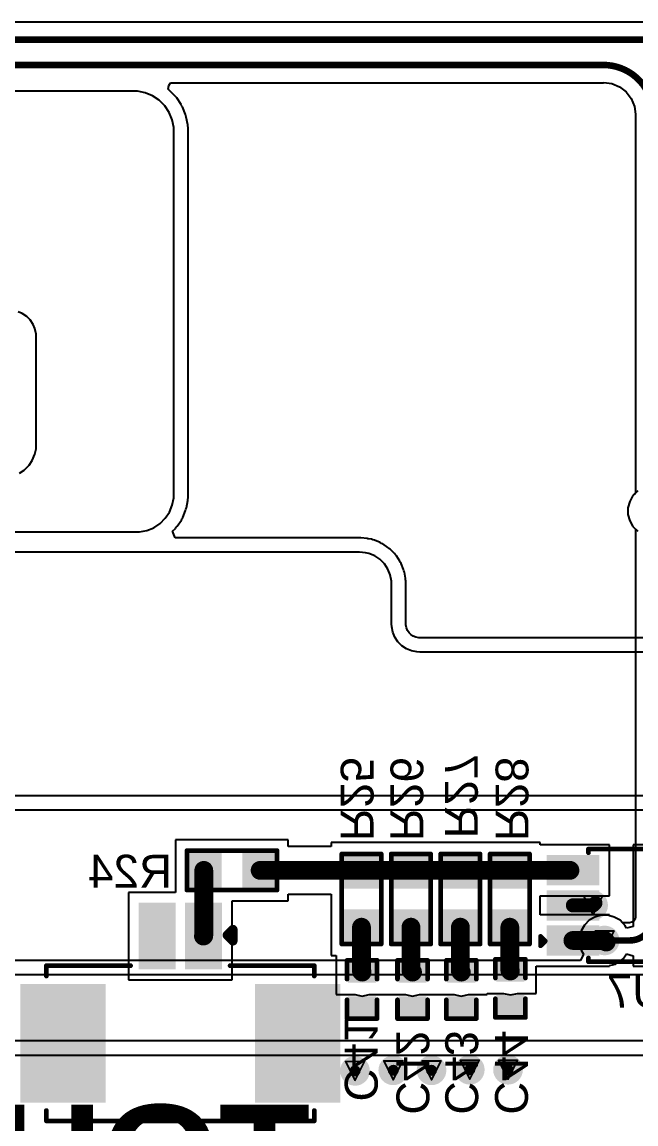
# Model space of a CAD drawing. Header units: inches. Extents: x -7 to 348, y -14 to 159.
# Drawn here: x 40.35 to 56.96, y 45.09 to 74.9 of the extents above; entities that cross this region are included whole.
import ezdxf

# ---------------------------------------------------------------- set-up
doc = ezdxf.new("R2010")
doc.units = ezdxf.units.IN
for name, color, linetype in [('Bottom Layer', 5, 'Continuous'), ('Bottom Overlay', 54, 'Continuous'), ('Bottom Paste', 16, 'Continuous'), ('Bottom Solder', 6, 'Continuous'), ('Drill Drawing', 1, 'Continuous'), ('Top Layer', 1, 'Continuous'), ('Via Holes', 16, 'Continuous')]:
    doc.layers.add(name, color=color, linetype=linetype)
doc.styles.add('Arial', font='', dxfattribs={"height": 0.2})
doc.styles.add('Arial Black_Bold', font='', dxfattribs={"height": 0.2})
doc.styles.get('Arial').set_extended_font_data('Arial')
doc.styles.get('Arial Black_Bold').set_extended_font_data('Arial Black', bold=True)

msp = doc.modelspace()

# ---------------------------------------------------------------- hatches: boundary and pattern name
at = {"layer": 'Bottom Layer'}
for points in [[(44.89, 51.509), (44.89, 52.398), (45.652, 52.398), (45.652, 51.509)], [(46.414, 51.509), (46.414, 52.398), (47.176, 52.398), (47.176, 51.509)], [(49.983, 51.559), (49.094, 51.559), (49.094, 52.321), (49.983, 52.321)], [(51.321, 51.559), (50.432, 51.559), (50.432, 52.321), (51.321, 52.321)], [(52.658, 51.559), (51.769, 51.559), (51.769, 52.321), (52.658, 52.321)], [(53.996, 51.559), (53.107, 51.559), (53.107, 52.321), (53.996, 52.321)], [(54.648, 52.266), (55.868, 52.266), (55.868, 51.646), (54.648, 51.646)], [(54.648, 51.316), (55.868, 51.316), (55.868, 50.696), (54.648, 50.696)], [(44.411, 49.375), (43.611, 49.375), (43.611, 50.975), (44.411, 50.975)], [(45.661, 49.375), (44.861, 49.375), (44.861, 50.975), (45.661, 50.975)], [(49.983, 50.035), (49.094, 50.035), (49.094, 50.797), (49.983, 50.797)], [(51.321, 50.035), (50.432, 50.035), (50.432, 50.797), (51.321, 50.797)], [(52.658, 50.035), (51.769, 50.035), (51.769, 50.797), (52.658, 50.797)], [(53.996, 50.035), (53.107, 50.035), (53.107, 50.797), (53.996, 50.797)], [(54.648, 50.366), (55.868, 50.366), (55.868, 49.746), (54.648, 49.746)], [(49.236, 49.429), (49.871, 49.429), (49.871, 48.972), (49.236, 48.972)], [(50.601, 49.429), (51.236, 49.429), (51.236, 48.972), (50.601, 48.972)], [(51.922, 49.429), (52.557, 49.429), (52.557, 48.972), (51.922, 48.972)], [(53.249, 49.459), (53.884, 49.459), (53.884, 49.002), (53.249, 49.002)], [(42.511, 45.775), (40.411, 45.775), (40.411, 48.775), (42.511, 48.775)], [(48.861, 45.775), (46.761, 45.775), (46.761, 48.775), (48.861, 48.775)], [(49.236, 48.489), (49.871, 48.489), (49.871, 48.032), (49.236, 48.032)], [(50.601, 48.489), (51.236, 48.489), (51.236, 48.032), (50.601, 48.032)], [(51.922, 48.489), (52.557, 48.489), (52.557, 48.032), (51.922, 48.032)], [(53.249, 48.519), (53.884, 48.519), (53.884, 48.062), (53.249, 48.062)]]:
    msp.add_hatch(color=5, dxfattribs=at).paths.add_polyline_path(points)
h = msp.add_hatch(color=5, dxfattribs=at)
edge = h.paths.add_edge_path()
edge.add_arc((55.805, 51.006), 0.3, 0, 360)
h = msp.add_hatch(color=5, dxfattribs=at)
edge = h.paths.add_edge_path()
edge.add_arc((56.116, 50.056), 0.3, 0, 360)
h = msp.add_hatch(color=5, dxfattribs=at)
edge = h.paths.add_edge_path()
edge.add_arc((49.363, 46.529), 0.3, 0, 360)
h = msp.add_hatch(color=5, dxfattribs=at)
edge = h.paths.add_edge_path()
edge.add_arc((50.398, 46.544), 0.3, 0, 360)
h = msp.add_hatch(color=5, dxfattribs=at)
edge = h.paths.add_edge_path()
edge.add_arc((51.433, 46.544), 0.3, 0, 360)
h = msp.add_hatch(color=5, dxfattribs=at)
edge = h.paths.add_edge_path()
edge.add_arc((52.468, 46.559), 0.3, 0, 360)
h = msp.add_hatch(color=5, dxfattribs=at)
edge = h.paths.add_edge_path()
edge.add_arc((53.503, 46.559), 0.3, 0, 360)
at = {"layer": 'Bottom Paste'}
for points in [[(44.89, 51.509), (44.89, 52.398), (45.652, 52.398), (45.652, 51.509)], [(46.414, 51.509), (46.414, 52.398), (47.176, 52.398), (47.176, 51.509)], [(49.983, 51.559), (49.094, 51.559), (49.094, 52.321), (49.983, 52.321)], [(51.321, 51.559), (50.432, 51.559), (50.432, 52.321), (51.321, 52.321)], [(52.658, 51.559), (51.769, 51.559), (51.769, 52.321), (52.658, 52.321)], [(53.996, 51.559), (53.107, 51.559), (53.107, 52.321), (53.996, 52.321)], [(54.648, 52.266), (55.868, 52.266), (55.868, 51.646), (54.648, 51.646)], [(54.648, 51.316), (55.868, 51.316), (55.868, 50.696), (54.648, 50.696)], [(44.411, 49.375), (43.611, 49.375), (43.611, 50.975), (44.411, 50.975)], [(45.661, 49.375), (44.861, 49.375), (44.861, 50.975), (45.661, 50.975)], [(49.983, 50.035), (49.094, 50.035), (49.094, 50.797), (49.983, 50.797)], [(51.321, 50.035), (50.432, 50.035), (50.432, 50.797), (51.321, 50.797)], [(52.658, 50.035), (51.769, 50.035), (51.769, 50.797), (52.658, 50.797)], [(53.996, 50.035), (53.107, 50.035), (53.107, 50.797), (53.996, 50.797)], [(54.648, 50.366), (55.868, 50.366), (55.868, 49.746), (54.648, 49.746)], [(49.236, 49.429), (49.871, 49.429), (49.871, 48.972), (49.236, 48.972)], [(50.601, 49.429), (51.236, 49.429), (51.236, 48.972), (50.601, 48.972)], [(51.922, 49.429), (52.557, 49.429), (52.557, 48.972), (51.922, 48.972)], [(53.249, 49.459), (53.884, 49.459), (53.884, 49.002), (53.249, 49.002)], [(42.511, 45.775), (40.411, 45.775), (40.411, 48.775), (42.511, 48.775)], [(48.861, 45.775), (46.761, 45.775), (46.761, 48.775), (48.861, 48.775)], [(49.236, 48.489), (49.871, 48.489), (49.871, 48.032), (49.236, 48.032)], [(50.601, 48.489), (51.236, 48.489), (51.236, 48.032), (50.601, 48.032)], [(51.922, 48.489), (52.557, 48.489), (52.557, 48.032), (51.922, 48.032)], [(53.249, 48.519), (53.884, 48.519), (53.884, 48.062), (53.249, 48.062)]]:
    msp.add_hatch(color=16, dxfattribs=at).paths.add_polyline_path(points)
at = {"layer": 'Bottom Solder'}
for points in [[(44.788, 51.407), (44.788, 52.499), (45.754, 52.499), (45.754, 51.407)], [(46.312, 51.407), (46.312, 52.499), (47.278, 52.499), (47.278, 51.407)], [(50.084, 51.458), (48.992, 51.458), (48.992, 52.423), (50.084, 52.423)], [(51.422, 51.458), (50.33, 51.458), (50.33, 52.423), (51.422, 52.423)], [(52.76, 51.458), (51.668, 51.458), (51.668, 52.423), (52.76, 52.423)], [(54.098, 51.458), (53.005, 51.458), (53.005, 52.423), (54.098, 52.423)], [(54.546, 52.367), (55.97, 52.367), (55.97, 51.544), (54.546, 51.544)], [(54.546, 51.417), (55.97, 51.417), (55.97, 50.594), (54.546, 50.594)], [(44.513, 49.273), (43.509, 49.273), (43.509, 51.077), (44.513, 51.077)], [(45.763, 49.273), (44.759, 49.273), (44.759, 51.077), (45.763, 51.077)], [(50.084, 49.934), (48.992, 49.934), (48.992, 50.899), (50.084, 50.899)], [(51.422, 49.934), (50.33, 49.934), (50.33, 50.899), (51.422, 50.899)], [(52.76, 49.934), (51.668, 49.934), (51.668, 50.899), (52.76, 50.899)], [(54.098, 49.934), (53.005, 49.934), (53.005, 50.899), (54.098, 50.899)], [(54.546, 50.467), (55.97, 50.467), (55.97, 49.644), (54.546, 49.644)], [(49.176, 49.489), (49.931, 49.489), (49.931, 48.912), (49.176, 48.912)], [(50.541, 49.489), (51.296, 49.489), (51.296, 48.912), (50.541, 48.912)], [(51.862, 49.489), (52.617, 49.489), (52.617, 48.912), (51.862, 48.912)], [(53.189, 49.519), (53.944, 49.519), (53.944, 48.942), (53.189, 48.942)], [(42.613, 45.673), (40.309, 45.673), (40.309, 48.877), (42.613, 48.877)], [(48.963, 45.673), (46.659, 45.673), (46.659, 48.877), (48.963, 48.877)], [(49.176, 48.549), (49.931, 48.549), (49.931, 47.972), (49.176, 47.972)], [(50.541, 48.549), (51.296, 48.549), (51.296, 47.972), (50.541, 47.972)], [(51.862, 48.549), (52.617, 48.549), (52.617, 47.972), (51.862, 47.972)], [(53.189, 48.579), (53.944, 48.579), (53.944, 48.002), (53.189, 48.002)]]:
    msp.add_hatch(color=6, dxfattribs=at).paths.add_polyline_path(points)
h = msp.add_hatch(color=6, dxfattribs=at)
edge = h.paths.add_edge_path()
edge.add_arc((55.805, 51.006), 0.402, 0, 360)
h = msp.add_hatch(color=6, dxfattribs=at)
edge = h.paths.add_edge_path()
edge.add_arc((56.116, 50.056), 0.402, 0, 360)
h = msp.add_hatch(color=6, dxfattribs=at)
edge = h.paths.add_edge_path()
edge.add_arc((49.363, 46.529), 0.402, 0, 360)
h = msp.add_hatch(color=6, dxfattribs=at)
edge = h.paths.add_edge_path()
edge.add_arc((50.398, 46.544), 0.402, 0, 360)
h = msp.add_hatch(color=6, dxfattribs=at)
edge = h.paths.add_edge_path()
edge.add_arc((51.433, 46.544), 0.402, 0, 360)
h = msp.add_hatch(color=6, dxfattribs=at)
edge = h.paths.add_edge_path()
edge.add_arc((52.468, 46.559), 0.402, 0, 360)
h = msp.add_hatch(color=6, dxfattribs=at)
edge = h.paths.add_edge_path()
edge.add_arc((53.503, 46.559), 0.402, 0, 360)
at = {"layer": 'Top Layer'}
h = msp.add_hatch(color=1, dxfattribs=at)
edge = h.paths.add_edge_path()
edge.add_arc((55.805, 51.006), 0.3, 0, 360)
h = msp.add_hatch(color=1, dxfattribs=at)
edge = h.paths.add_edge_path()
edge.add_arc((56.116, 50.056), 0.3, 0, 360)
h = msp.add_hatch(color=1, dxfattribs=at)
edge = h.paths.add_edge_path()
edge.add_arc((49.363, 46.529), 0.3, 0, 360)
h = msp.add_hatch(color=1, dxfattribs=at)
edge = h.paths.add_edge_path()
edge.add_arc((50.398, 46.544), 0.3, 0, 360)
h = msp.add_hatch(color=1, dxfattribs=at)
edge = h.paths.add_edge_path()
edge.add_arc((51.433, 46.544), 0.3, 0, 360)
h = msp.add_hatch(color=1, dxfattribs=at)
edge = h.paths.add_edge_path()
edge.add_arc((52.468, 46.559), 0.3, 0, 360)
h = msp.add_hatch(color=1, dxfattribs=at)
edge = h.paths.add_edge_path()
edge.add_arc((53.503, 46.559), 0.3, 0, 360)
at = {"layer": 'Via Holes'}
h = msp.add_hatch(color=7, dxfattribs=at)
edge = h.paths.add_edge_path()
edge.add_arc((55.805, 51.006), 0.15, 0, 360)
h = msp.add_hatch(color=7, dxfattribs=at)
edge = h.paths.add_edge_path()
edge.add_arc((56.116, 50.056), 0.15, 0, 360)
h = msp.add_hatch(color=7, dxfattribs=at)
edge = h.paths.add_edge_path()
edge.add_arc((49.363, 46.529), 0.15, 0, 360)
h = msp.add_hatch(color=7, dxfattribs=at)
edge = h.paths.add_edge_path()
edge.add_arc((50.398, 46.544), 0.15, 0, 360)
h = msp.add_hatch(color=7, dxfattribs=at)
edge = h.paths.add_edge_path()
edge.add_arc((51.433, 46.544), 0.15, 0, 360)
h = msp.add_hatch(color=7, dxfattribs=at)
edge = h.paths.add_edge_path()
edge.add_arc((52.468, 46.559), 0.15, 0, 360)
h = msp.add_hatch(color=7, dxfattribs=at)
edge = h.paths.add_edge_path()
edge.add_arc((53.503, 46.559), 0.15, 0, 360)

# ---------------------------------------------------------------- linework, layer by layer
at = {"layer": 'Bottom Layer'}
for p, q in [((73.296, 74.901), (10.343, 74.901)), ((44.303, 73.083), (44.324, 73.185)), ((44.305, 73.082), (44.303, 73.083)), ((44.337, 73.061), (44.305, 73.082)), ((44.324, 73.185), (44.37, 73.261)), ((44.489, 72.908), (44.337, 73.061)), ((44.37, 73.261), (56.082, 73.261)), ((56.082, 73.261), (56.094, 73.263)), ((56.094, 73.263), (56.308, 73.235)), ((56.308, 73.235), (56.518, 73.148)), ((56.518, 73.148), (56.699, 73.01)), ((43.365, 73.03), (-2.201, 73.03)), ((43.473, 73.03), (43.365, 73.03)), ((43.365, 73.03), (43.365, 73.03)), ((43.684, 72.988), (43.473, 73.03)), ((43.883, 72.906), (43.684, 72.988)), ((44.062, 72.786), (43.883, 72.906)), ((44.214, 72.634), (44.062, 72.786)), ((44.51, 72.877), (44.489, 72.908)), ((44.537, 72.849), (44.51, 72.877)), ((44.657, 72.67), (44.537, 72.849)), ((56.699, 73.01), (56.837, 72.829)), ((56.837, 72.829), (56.925, 72.619)), ((44.334, 72.455), (44.214, 72.634)), ((44.416, 72.256), (44.334, 72.455)), ((44.671, 72.635), (44.657, 72.67)), ((44.693, 72.603), (44.671, 72.635)), ((44.775, 72.404), (44.693, 72.603)), ((56.925, 72.619), (56.953, 72.405)), ((44.458, 72.044), (44.416, 72.256)), ((44.783, 72.367), (44.775, 72.404)), ((44.797, 72.331), (44.783, 72.367)), ((44.839, 72.12), (44.797, 72.331)), ((56.953, 72.405), (56.95, 72.393)), ((56.95, 72.393), (56.95, 62.155)), ((44.458, 71.937), (44.458, 72.044)), ((44.458, 62.132), (44.458, 71.937)), ((44.839, 72.082), (44.839, 72.12)), ((44.847, 72.044), (44.839, 72.082)), ((44.847, 71.937), (44.847, 72.044)), ((44.847, 62.132), (44.847, 71.937)), ((40.36, 67.017), (40.248, 67.063)), ((40.486, 66.933), (40.36, 67.017)), ((40.572, 66.847), (40.486, 66.933)), ((40.656, 66.721), (40.572, 66.847)), ((40.702, 66.609), (40.656, 66.721)), ((40.732, 66.46), (40.702, 66.609)), ((40.732, 63.36), (40.732, 66.46)), ((40.631, 63.038), (40.702, 63.211)), ((40.702, 63.211), (40.732, 63.36)), ((40.414, 62.78), (40.547, 62.912)), ((40.547, 62.912), (40.631, 63.038)), ((40.288, 62.696), (40.414, 62.78)), ((44.419, 61.833), (44.458, 62.031)), ((44.458, 62.031), (44.458, 62.132)), ((44.458, 62.132), (44.458, 62.132)), ((44.839, 61.994), (44.847, 62.031)), ((44.847, 62.031), (44.847, 62.132)), ((44.847, 62.132), (44.847, 62.132)), ((56.884, 62.089), (56.795, 61.934)), ((56.95, 62.155), (56.884, 62.089)), ((44.341, 61.646), (44.419, 61.833)), ((44.778, 61.684), (44.785, 61.722)), ((44.785, 61.722), (44.8, 61.757)), ((44.8, 61.757), (44.839, 61.955)), ((44.839, 61.955), (44.839, 61.994)), ((56.795, 61.934), (56.748, 61.761)), ((56.748, 61.761), (56.748, 61.582)), ((44.086, 61.335), (44.229, 61.478)), ((44.229, 61.478), (44.341, 61.646)), ((44.552, 61.262), (44.664, 61.43)), ((44.664, 61.43), (44.679, 61.466)), ((44.679, 61.466), (44.7, 61.497)), ((44.7, 61.497), (44.778, 61.684)), ((56.748, 61.582), (56.795, 61.408)), ((56.795, 61.408), (56.884, 61.253)), ((43.533, 61.106), (43.731, 61.145)), ((43.731, 61.145), (43.918, 61.223)), ((43.918, 61.223), (44.086, 61.335)), ((44.426, 61.126), (44.504, 61.203)), ((44.5, 60.948), (44.426, 61.126)), ((44.504, 61.203), (44.525, 61.235)), ((44.525, 61.235), (44.552, 61.262)), ((56.884, 61.253), (57.011, 61.126)), ((37.874, 61.106), (43.432, 61.106)), ((43.432, 61.106), (43.533, 61.106)), ((49.485, 60.948), (44.5, 60.948)), ((49.503, 60.945), (49.485, 60.948)), ((49.522, 60.947), (49.503, 60.945)), ((49.687, 60.931), (49.522, 60.947)), ((49.706, 60.925), (49.687, 60.931)), ((49.725, 60.925), (49.706, 60.925)), ((49.813, 60.908), (49.725, 60.925)), ((49.849, 60.893), (49.813, 60.908)), ((49.886, 60.886), (49.849, 60.893)), ((50.044, 60.82), (49.886, 60.886)), ((50.076, 60.799), (50.044, 60.82)), ((49.485, 60.56), (34.191, 60.56)), ((49.65, 60.544), (49.485, 60.56)), ((49.738, 60.527), (49.65, 60.544)), ((49.895, 60.461), (49.738, 60.527)), ((50.111, 60.784), (50.076, 60.799)), ((50.253, 60.69), (50.111, 60.784)), ((50.28, 60.663), (50.253, 60.69)), ((50.312, 60.641), (50.28, 60.663)), ((50.432, 60.521), (50.312, 60.641)), ((50.454, 60.489), (50.432, 60.521)), ((50.037, 60.367), (49.895, 60.461)), ((50.158, 60.246), (50.037, 60.367)), ((50.252, 60.104), (50.158, 60.246)), ((50.481, 60.462), (50.454, 60.489)), ((50.575, 60.32), (50.481, 60.462)), ((50.59, 60.285), (50.575, 60.32)), ((50.611, 60.253), (50.59, 60.285)), ((50.677, 60.095), (50.611, 60.253)), ((50.318, 59.947), (50.252, 60.104)), ((50.351, 59.779), (50.318, 59.947)), ((50.684, 60.058), (50.677, 60.095)), ((50.699, 60.022), (50.684, 60.058)), ((50.732, 59.855), (50.699, 60.022)), ((50.351, 59.694), (50.351, 59.779)), ((50.351, 58.618), (50.351, 59.694)), ((50.732, 59.817), (50.732, 59.855)), ((50.739, 59.779), (50.732, 59.817)), ((50.739, 59.694), (50.739, 59.779)), ((50.739, 58.628), (50.739, 59.694)), ((50.355, 58.543), (50.351, 58.618)), ((50.384, 58.397), (50.355, 58.543)), ((50.741, 58.591), (50.739, 58.628)), ((50.757, 58.51), (50.741, 58.591)), ((50.785, 58.443), (50.757, 58.51)), ((50.826, 58.382), (50.785, 58.443)), ((50.441, 58.259), (50.384, 58.397)), ((50.524, 58.135), (50.441, 58.259)), ((50.63, 58.029), (50.524, 58.135)), ((50.877, 58.331), (50.826, 58.382)), ((50.938, 58.29), (50.877, 58.331)), ((51.005, 58.262), (50.938, 58.29)), ((51.086, 58.246), (51.005, 58.262)), ((51.123, 58.244), (51.086, 58.246)), ((76.873, 58.244), (51.123, 58.244)), ((50.754, 57.946), (50.63, 58.029)), ((50.892, 57.889), (50.754, 57.946)), ((51.038, 57.86), (50.892, 57.889)), ((51.113, 57.856), (51.038, 57.86)), ((76.873, 57.856), (51.113, 57.856)), ((34.134, 53.979), (74.447, 53.979)), ((34.134, 53.591), (74.447, 53.591)), ((47.557, 52.779), (44.509, 52.779)), ((44.509, 52.779), (44.509, 51.356)), ((47.557, 52.601), (47.557, 52.779)), ((48.713, 52.601), (47.557, 52.601)), ((54.377, 52.702), (48.713, 52.702)), ((48.713, 52.702), (48.713, 52.601)), ((54.377, 52.647), (54.377, 52.702)), ((56.249, 52.647), (54.377, 52.647)), ((56.249, 51.265), (56.249, 52.647)), ((58.541, 52.647), (56.887, 52.647)), ((56.887, 52.647), (56.887, 51.265)), ((44.509, 51.356), (43.23, 51.356)), ((43.23, 51.356), (43.23, 48.994)), ((47.557, 51.128), (47.557, 51.306)), ((47.557, 51.306), (48.713, 51.306)), ((48.713, 51.306), (48.713, 49.654)), ((46.042, 48.994), (46.042, 51.128)), ((46.042, 51.128), (47.557, 51.128)), ((54.377, 50.747), (54.377, 51.265)), ((54.377, 51.265), (56.249, 51.265)), ((56.887, 51.265), (56.887, 50.438)), ((56.249, 50.747), (54.377, 50.747)), ((56.249, 50.725), (56.249, 50.747)), ((56.379, 50.69), (56.249, 50.725)), ((56.535, 50.601), (56.379, 50.69)), ((56.661, 50.474), (56.535, 50.601)), ((56.709, 50.391), (56.661, 50.474)), ((56.887, 50.438), (56.709, 50.391)), ((48.713, 49.654), (48.855, 49.654)), ((48.855, 49.654), (48.855, 48.591)), ((56.407, 49.414), (56.617, 49.555)), ((56.617, 49.555), (56.709, 49.692)), ((56.709, 49.692), (56.887, 49.639)), ((56.887, 49.639), (56.887, 49.365)), ((54.265, 49.187), (54.267, 49.365)), ((54.265, 48.621), (54.265, 49.187)), ((54.267, 49.365), (56.249, 49.365)), ((56.249, 49.383), (56.407, 49.414)), ((56.249, 49.365), (56.249, 49.383)), ((56.887, 49.365), (58.668, 49.365)), ((43.23, 48.994), (46.042, 48.994)), ((48.855, 48.591), (49.363, 48.591)), ((49.363, 48.591), (49.554, 48.553)), ((49.554, 48.553), (49.744, 48.591)), ((49.744, 48.591), (50.728, 48.591)), ((50.728, 48.591), (50.919, 48.553)), ((50.919, 48.553), (51.109, 48.591)), ((51.109, 48.591), (52.049, 48.591)), ((52.049, 48.591), (52.239, 48.553)), ((52.239, 48.553), (52.43, 48.591)), ((52.43, 48.591), (52.938, 48.591)), ((52.938, 48.591), (52.938, 48.621)), ((52.938, 48.621), (53.377, 48.621)), ((53.377, 48.621), (53.567, 48.583)), ((53.567, 48.583), (53.757, 48.621)), ((53.757, 48.621), (54.265, 48.621))]:
    msp.add_line(p, q, dxfattribs=at)
for points, const_width in [([(9.859, 74.422), (73.296, 74.422)], 0.178), ([(11.127, 73.74), (56.082, 73.74)], 0.178), ([(45.271, 50.185), (45.271, 51.953)], 0.508), ([(46.795, 51.953), (55.179, 51.953)], 0.508), ([(55.258, 51.006), (55.805, 51.006)], 0.381), ([(55.805, 51.006), (55.868, 51.069)], 0.381), ([(45.261, 50.175), (45.271, 50.185)], 0.508), ([(49.538, 49.216), (49.538, 50.416)], 0.508), ([(50.876, 49.243), (50.876, 50.416)], 0.508), ([(52.214, 49.226), (52.214, 50.416)], 0.508), ([(53.552, 49.246), (53.552, 50.416)], 0.508), ([(55.258, 50.056), (56.116, 50.056)], 0.508), ([(56.116, 50.056), (56.159, 50.013)], 0.508), ([(50.876, 49.243), (50.919, 49.2)], 0.508), ([(53.552, 49.246), (53.567, 49.23)], 0.508), ([(49.538, 49.216), (49.554, 49.2)], 0.508), ([(52.214, 49.226), (52.239, 49.2)], 0.508)]:
    msp.add_lwpolyline(points, dxfattribs=dict(at, const_width=const_width))
for points, const_width in [([(56.038, 73.74, 1), (56.127, 73.74, 1)], 0.0889), ([(56.038, 73.74, 1), (56.127, 73.74, 1)], 0.0889), ([(45.144, 51.953, 1), (45.398, 51.953, 1)], 0.254), ([(46.668, 51.953, 1), (46.922, 51.953, 1)], 0.254), ([(55.052, 51.953, 1), (55.306, 51.953, 1)], 0.254), ([(55.163, 51.006, 1), (55.353, 51.006, 1)], 0.191), ([(55.71, 51.006, 1), (55.9, 51.006, 1)], 0.191), ([(55.71, 51.006, 1), (55.9, 51.006, 1)], 0.191), ([(55.773, 51.069, 1), (55.963, 51.069, 1)], 0.191), ([(45.134, 50.175, 1), (45.388, 50.175, 1)], 0.254), ([(45.144, 50.185, 1), (45.398, 50.185, 1)], 0.254), ([(45.144, 50.185, 1), (45.398, 50.185, 1)], 0.254), ([(49.411, 50.416, 1), (49.665, 50.416, 1)], 0.254), ([(50.749, 50.416, 1), (51.003, 50.416, 1)], 0.254), ([(52.087, 50.416, 1), (52.341, 50.416, 1)], 0.254), ([(53.425, 50.416, 1), (53.679, 50.416, 1)], 0.254), ([(55.131, 50.056, 1), (55.385, 50.056, 1)], 0.254), ([(55.989, 50.056, 1), (56.243, 50.056, 1)], 0.254), ([(55.989, 50.056, 1), (56.243, 50.056, 1)], 0.254), ([(56.032, 50.013, 1), (56.286, 50.013, 1)], 0.254), ([(50.749, 49.243, 1), (51.003, 49.243, 1)], 0.254), ([(50.749, 49.243, 1), (51.003, 49.243, 1)], 0.254), ([(53.425, 49.246, 1), (53.679, 49.246, 1)], 0.254), ([(53.425, 49.246, 1), (53.679, 49.246, 1)], 0.254), ([(53.44, 49.23, 1), (53.694, 49.23, 1)], 0.254), ([(49.411, 49.216, 1), (49.665, 49.216, 1)], 0.254), ([(49.411, 49.216, 1), (49.665, 49.216, 1)], 0.254), ([(49.427, 49.2, 1), (49.681, 49.2, 1)], 0.254), ([(50.792, 49.2, 1), (51.046, 49.2, 1)], 0.254), ([(52.087, 49.226, 1), (52.341, 49.226, 1)], 0.254), ([(52.087, 49.226, 1), (52.341, 49.226, 1)], 0.254), ([(52.112, 49.2, 1), (52.366, 49.2, 1)], 0.254)]:
    msp.add_lwpolyline(points, format="xyb", close=True, dxfattribs=dict(at, const_width=const_width))
at = {"layer": 'Bottom Layer', "const_width": 0.178}
msp.add_lwpolyline([(56.082, 73.74, -0.414214), (57.429, 72.393)], format="xyb", dxfattribs=at)
at = {"layer": 'Bottom Overlay'}
for points, const_width in [([(44.814, 51.42), (44.814, 52.487)], 0.127), ([(44.814, 52.487), (47.252, 52.487)], 0.127), ([(47.252, 51.42), (47.252, 52.487)], 0.127), ([(55.679, 52.53), (57.432, 52.53)], 0.127), ([(55.679, 52.43), (55.679, 52.53)], 0.127), ([(49.005, 52.397), (50.072, 52.397)], 0.127), ([(49.005, 49.959), (49.005, 52.397)], 0.127), ([(50.072, 49.959), (50.072, 52.397)], 0.127), ([(50.343, 52.397), (51.41, 52.397)], 0.127), ([(50.343, 49.959), (50.343, 52.397)], 0.127), ([(51.41, 49.959), (51.41, 52.397)], 0.127), ([(51.68, 52.397), (52.747, 52.397)], 0.127), ([(51.68, 49.959), (51.68, 52.397)], 0.127), ([(52.747, 49.959), (52.747, 52.397)], 0.127), ([(53.018, 52.397), (54.085, 52.397)], 0.127), ([(53.018, 49.959), (53.018, 52.397)], 0.127), ([(54.085, 49.959), (54.085, 52.397)], 0.127), ([(44.814, 51.42), (47.252, 51.42)], 0.127), ([(45.906, 50.198), (46.058, 50.351)], 0.254), ([(46.058, 50.046), (46.058, 50.351)], 0.254), ([(45.906, 50.198), (46.058, 50.046)], 0.254), ([(54.384, 50.167), (54.511, 50.04)], 0.127), ([(54.384, 49.913), (54.384, 50.167)], 0.127), ([(54.384, 49.913), (54.511, 50.04)], 0.127), ([(49.005, 49.959), (50.072, 49.959)], 0.127), ([(50.343, 49.959), (51.41, 49.959)], 0.127), ([(51.68, 49.959), (52.747, 49.959)], 0.127), ([(53.018, 49.959), (54.085, 49.959)], 0.127), ([(49.147, 49.518), (49.96, 49.518)], 0.127), ([(49.147, 49.01), (49.147, 49.518)], 0.127), ([(49.96, 49.01), (49.96, 49.518)], 0.127), ([(50.512, 49.518), (51.325, 49.518)], 0.127), ([(50.512, 49.01), (50.512, 49.518)], 0.127), ([(51.325, 49.01), (51.325, 49.518)], 0.127), ([(51.833, 49.518), (52.646, 49.518)], 0.127), ([(51.833, 49.01), (51.833, 49.518)], 0.127), ([(52.646, 49.01), (52.646, 49.518)], 0.127), ([(53.16, 49.548), (53.973, 49.548)], 0.127), ([(53.16, 49.04), (53.16, 49.548)], 0.127), ([(53.973, 49.04), (53.973, 49.548)], 0.127), ([(55.679, 49.482), (55.679, 49.582)], 0.127), ([(55.679, 49.482), (57.432, 49.482)], 0.127), ([(41.011, 49.095), (41.011, 49.375)], 0.127), ([(41.011, 49.375), (43.291, 49.375)], 0.127), ([(45.981, 49.375), (48.261, 49.375)], 0.127), ([(48.261, 49.095), (48.261, 49.375)], 0.127), ([(49.147, 47.943), (49.147, 48.451)], 0.127), ([(49.96, 47.943), (49.96, 48.451)], 0.127), ([(50.512, 47.943), (50.512, 48.451)], 0.127), ([(51.325, 47.943), (51.325, 48.451)], 0.127), ([(51.833, 47.943), (51.833, 48.451)], 0.127), ([(52.646, 47.943), (52.646, 48.451)], 0.127), ([(53.16, 47.973), (53.16, 48.481)], 0.127), ([(53.973, 47.973), (53.973, 48.481)], 0.127), ([(49.147, 47.943), (49.96, 47.943)], 0.127), ([(50.512, 47.943), (51.325, 47.943)], 0.127), ([(51.833, 47.943), (52.646, 47.943)], 0.127), ([(53.16, 47.973), (53.973, 47.973)], 0.127), ([(41.011, 45.175), (41.011, 45.455)], 0.127), ([(48.261, 45.175), (48.261, 45.455)], 0.127), ([(41.011, 45.175), (48.261, 45.175)], 0.127)]:
    msp.add_lwpolyline(points, dxfattribs=dict(at, const_width=const_width))
for points, const_width in [([(44.782, 52.487, 1), (44.846, 52.487, 1)], 0.0635), ([(44.782, 52.487, 1), (44.846, 52.487, 1)], 0.0635), ([(47.22, 52.487, 1), (47.284, 52.487, 1)], 0.0635), ([(47.22, 52.487, 1), (47.284, 52.487, 1)], 0.0635), ([(55.647, 52.53, 1), (55.711, 52.53, 1)], 0.0635), ([(55.647, 52.53, 1), (55.711, 52.53, 1)], 0.0635), ([(55.647, 52.43, 1), (55.711, 52.43, 1)], 0.0635), ([(48.973, 52.397, 1), (49.037, 52.397, 1)], 0.0635), ([(48.973, 52.397, 1), (49.037, 52.397, 1)], 0.0635), ([(50.04, 52.397, 1), (50.104, 52.397, 1)], 0.0635), ([(50.04, 52.397, 1), (50.104, 52.397, 1)], 0.0635), ([(50.311, 52.397, 1), (50.374, 52.397, 1)], 0.0635), ([(50.311, 52.397, 1), (50.374, 52.397, 1)], 0.0635), ([(51.378, 52.397, 1), (51.441, 52.397, 1)], 0.0635), ([(51.378, 52.397, 1), (51.441, 52.397, 1)], 0.0635), ([(51.649, 52.397, 1), (51.712, 52.397, 1)], 0.0635), ([(51.649, 52.397, 1), (51.712, 52.397, 1)], 0.0635), ([(52.716, 52.397, 1), (52.779, 52.397, 1)], 0.0635), ([(52.716, 52.397, 1), (52.779, 52.397, 1)], 0.0635), ([(52.986, 52.397, 1), (53.05, 52.397, 1)], 0.0635), ([(52.986, 52.397, 1), (53.05, 52.397, 1)], 0.0635), ([(54.053, 52.397, 1), (54.117, 52.397, 1)], 0.0635), ([(54.053, 52.397, 1), (54.117, 52.397, 1)], 0.0635), ([(44.782, 51.42, 1), (44.846, 51.42, 1)], 0.0635), ([(44.782, 51.42, 1), (44.846, 51.42, 1)], 0.0635), ([(47.22, 51.42, 1), (47.284, 51.42, 1)], 0.0635), ([(47.22, 51.42, 1), (47.284, 51.42, 1)], 0.0635), ([(45.995, 50.351, 1), (46.122, 50.351, 1)], 0.127), ([(45.995, 50.351, 1), (46.122, 50.351, 1)], 0.127), ([(45.843, 50.198, 1), (45.97, 50.198, 1)], 0.127), ([(45.843, 50.198, 1), (45.97, 50.198, 1)], 0.127), ([(45.995, 50.046, 1), (46.122, 50.046, 1)], 0.127), ([(45.995, 50.046, 1), (46.122, 50.046, 1)], 0.127), ([(54.352, 50.167, 1), (54.415, 50.167, 1)], 0.0635), ([(54.352, 50.167, 1), (54.415, 50.167, 1)], 0.0635), ([(54.479, 50.04, 1), (54.542, 50.04, 1)], 0.0635), ([(54.479, 50.04, 1), (54.542, 50.04, 1)], 0.0635), ([(48.973, 49.959, 1), (49.037, 49.959, 1)], 0.0635), ([(48.973, 49.959, 1), (49.037, 49.959, 1)], 0.0635), ([(50.04, 49.959, 1), (50.104, 49.959, 1)], 0.0635), ([(50.04, 49.959, 1), (50.104, 49.959, 1)], 0.0635), ([(50.311, 49.959, 1), (50.374, 49.959, 1)], 0.0635), ([(50.311, 49.959, 1), (50.374, 49.959, 1)], 0.0635), ([(51.378, 49.959, 1), (51.441, 49.959, 1)], 0.0635), ([(51.378, 49.959, 1), (51.441, 49.959, 1)], 0.0635), ([(51.649, 49.959, 1), (51.712, 49.959, 1)], 0.0635), ([(51.649, 49.959, 1), (51.712, 49.959, 1)], 0.0635), ([(52.716, 49.959, 1), (52.779, 49.959, 1)], 0.0635), ([(52.716, 49.959, 1), (52.779, 49.959, 1)], 0.0635), ([(52.986, 49.959, 1), (53.05, 49.959, 1)], 0.0635), ([(52.986, 49.959, 1), (53.05, 49.959, 1)], 0.0635), ([(54.053, 49.959, 1), (54.117, 49.959, 1)], 0.0635), ([(54.053, 49.959, 1), (54.117, 49.959, 1)], 0.0635), ([(54.352, 49.913, 1), (54.415, 49.913, 1)], 0.0635), ([(54.352, 49.913, 1), (54.415, 49.913, 1)], 0.0635), ([(49.115, 49.518, 1), (49.179, 49.518, 1)], 0.0635), ([(49.115, 49.518, 1), (49.179, 49.518, 1)], 0.0635), ([(49.928, 49.518, 1), (49.992, 49.518, 1)], 0.0635), ([(49.928, 49.518, 1), (49.992, 49.518, 1)], 0.0635), ([(50.48, 49.518, 1), (50.544, 49.518, 1)], 0.0635), ([(50.48, 49.518, 1), (50.544, 49.518, 1)], 0.0635), ([(51.293, 49.518, 1), (51.357, 49.518, 1)], 0.0635), ([(51.293, 49.518, 1), (51.357, 49.518, 1)], 0.0635), ([(51.801, 49.518, 1), (51.865, 49.518, 1)], 0.0635), ([(51.801, 49.518, 1), (51.865, 49.518, 1)], 0.0635), ([(52.614, 49.518, 1), (52.678, 49.518, 1)], 0.0635), ([(52.614, 49.518, 1), (52.678, 49.518, 1)], 0.0635), ([(53.129, 49.548, 1), (53.192, 49.548, 1)], 0.0635), ([(53.129, 49.548, 1), (53.192, 49.548, 1)], 0.0635), ([(53.941, 49.548, 1), (54.005, 49.548, 1)], 0.0635), ([(53.941, 49.548, 1), (54.005, 49.548, 1)], 0.0635), ([(55.647, 49.582, 1), (55.711, 49.582, 1)], 0.0635), ([(55.647, 49.482, 1), (55.711, 49.482, 1)], 0.0635), ([(55.647, 49.482, 1), (55.711, 49.482, 1)], 0.0635), ([(40.979, 49.375, 1), (41.043, 49.375, 1)], 0.0635), ([(40.979, 49.375, 1), (41.043, 49.375, 1)], 0.0635), ([(43.259, 49.375, 1), (43.323, 49.375, 1)], 0.0635), ([(45.949, 49.375, 1), (46.013, 49.375, 1)], 0.0635), ([(48.229, 49.375, 1), (48.293, 49.375, 1)], 0.0635), ([(48.229, 49.375, 1), (48.293, 49.375, 1)], 0.0635), ([(40.979, 49.095, 1), (41.043, 49.095, 1)], 0.0635), ([(48.229, 49.095, 1), (48.293, 49.095, 1)], 0.0635), ([(49.115, 49.01, 1), (49.179, 49.01, 1)], 0.0635), ([(49.928, 49.01, 1), (49.992, 49.01, 1)], 0.0635), ([(50.48, 49.01, 1), (50.544, 49.01, 1)], 0.0635), ([(51.293, 49.01, 1), (51.357, 49.01, 1)], 0.0635), ([(51.801, 49.01, 1), (51.865, 49.01, 1)], 0.0635), ([(52.614, 49.01, 1), (52.678, 49.01, 1)], 0.0635), ([(53.129, 49.04, 1), (53.192, 49.04, 1)], 0.0635), ([(53.941, 49.04, 1), (54.005, 49.04, 1)], 0.0635), ([(49.115, 48.451, 1), (49.179, 48.451, 1)], 0.0635), ([(49.928, 48.451, 1), (49.992, 48.451, 1)], 0.0635), ([(50.48, 48.451, 1), (50.544, 48.451, 1)], 0.0635), ([(51.293, 48.451, 1), (51.357, 48.451, 1)], 0.0635), ([(51.801, 48.451, 1), (51.865, 48.451, 1)], 0.0635), ([(52.614, 48.451, 1), (52.678, 48.451, 1)], 0.0635), ([(53.129, 48.481, 1), (53.192, 48.481, 1)], 0.0635), ([(53.941, 48.481, 1), (54.005, 48.481, 1)], 0.0635), ([(49.115, 47.943, 1), (49.179, 47.943, 1)], 0.0635), ([(49.115, 47.943, 1), (49.179, 47.943, 1)], 0.0635), ([(49.928, 47.943, 1), (49.992, 47.943, 1)], 0.0635), ([(49.928, 47.943, 1), (49.992, 47.943, 1)], 0.0635), ([(50.48, 47.943, 1), (50.544, 47.943, 1)], 0.0635), ([(50.48, 47.943, 1), (50.544, 47.943, 1)], 0.0635), ([(51.293, 47.943, 1), (51.357, 47.943, 1)], 0.0635), ([(51.293, 47.943, 1), (51.357, 47.943, 1)], 0.0635), ([(51.801, 47.943, 1), (51.865, 47.943, 1)], 0.0635), ([(51.801, 47.943, 1), (51.865, 47.943, 1)], 0.0635), ([(52.614, 47.943, 1), (52.678, 47.943, 1)], 0.0635), ([(52.614, 47.943, 1), (52.678, 47.943, 1)], 0.0635), ([(53.129, 47.973, 1), (53.192, 47.973, 1)], 0.0635), ([(53.129, 47.973, 1), (53.192, 47.973, 1)], 0.0635), ([(53.941, 47.973, 1), (54.005, 47.973, 1)], 0.0635), ([(53.941, 47.973, 1), (54.005, 47.973, 1)], 0.0635), ([(40.979, 45.455, 1), (41.043, 45.455, 1)], 0.0635), ([(48.229, 45.455, 1), (48.293, 45.455, 1)], 0.0635), ([(40.979, 45.175, 1), (41.043, 45.175, 1)], 0.0635), ([(40.979, 45.175, 1), (41.043, 45.175, 1)], 0.0635), ([(48.229, 45.175, 1), (48.293, 45.175, 1)], 0.0635), ([(48.229, 45.175, 1), (48.293, 45.175, 1)], 0.0635)]:
    msp.add_lwpolyline(points, format="xyb", close=True, dxfattribs=dict(at, const_width=const_width))
at = {"layer": 'Drill Drawing', "const_width": 0.0508}
for points in [[(55.551, 51.26), (56.059, 51.26)], [(55.551, 51.26), (55.805, 50.752)], [(55.805, 50.752), (56.059, 51.26)], [(55.862, 50.31), (56.37, 50.31)], [(55.862, 50.31), (56.116, 49.802)], [(56.116, 49.802), (56.37, 50.31)], [(49.109, 46.783), (49.617, 46.783)], [(49.109, 46.783), (49.363, 46.275)], [(49.363, 46.275), (49.617, 46.783)], [(50.144, 46.798), (50.652, 46.798)], [(50.144, 46.798), (50.398, 46.29)], [(50.398, 46.29), (50.652, 46.798)], [(51.179, 46.798), (51.687, 46.798)], [(51.179, 46.798), (51.433, 46.29)], [(51.433, 46.29), (51.687, 46.798)], [(52.214, 46.813), (52.722, 46.813)], [(52.214, 46.813), (52.468, 46.305)], [(52.468, 46.305), (52.722, 46.813)], [(53.249, 46.813), (53.757, 46.813)], [(53.249, 46.813), (53.503, 46.305)], [(53.503, 46.305), (53.757, 46.813)]]:
    msp.add_lwpolyline(points, dxfattribs=at)
at = {"layer": 'Drill Drawing', "const_width": 0.0254}
for points in [[(55.538, 51.26, 1), (55.564, 51.26, 1)], [(55.538, 51.26, 1), (55.564, 51.26, 1)], [(56.046, 51.26, 1), (56.072, 51.26, 1)], [(56.046, 51.26, 1), (56.072, 51.26, 1)], [(55.792, 50.752, 1), (55.818, 50.752, 1)], [(55.792, 50.752, 1), (55.818, 50.752, 1)], [(55.85, 50.31, 1), (55.875, 50.31, 1)], [(55.85, 50.31, 1), (55.875, 50.31, 1)], [(56.358, 50.31, 1), (56.383, 50.31, 1)], [(56.358, 50.31, 1), (56.383, 50.31, 1)], [(56.104, 49.802, 1), (56.129, 49.802, 1)], [(56.104, 49.802, 1), (56.129, 49.802, 1)], [(49.097, 46.783, 1), (49.122, 46.783, 1)], [(49.097, 46.783, 1), (49.122, 46.783, 1)], [(49.605, 46.783, 1), (49.63, 46.783, 1)], [(49.605, 46.783, 1), (49.63, 46.783, 1)], [(50.132, 46.798, 1), (50.157, 46.798, 1)], [(50.132, 46.798, 1), (50.157, 46.798, 1)], [(50.64, 46.798, 1), (50.665, 46.798, 1)], [(50.64, 46.798, 1), (50.665, 46.798, 1)], [(51.167, 46.798, 1), (51.192, 46.798, 1)], [(51.167, 46.798, 1), (51.192, 46.798, 1)], [(51.675, 46.798, 1), (51.7, 46.798, 1)], [(51.675, 46.798, 1), (51.7, 46.798, 1)], [(52.202, 46.813, 1), (52.227, 46.813, 1)], [(52.202, 46.813, 1), (52.227, 46.813, 1)], [(52.71, 46.813, 1), (52.735, 46.813, 1)], [(52.71, 46.813, 1), (52.735, 46.813, 1)], [(53.237, 46.813, 1), (53.262, 46.813, 1)], [(53.237, 46.813, 1), (53.262, 46.813, 1)], [(53.745, 46.813, 1), (53.77, 46.813, 1)], [(53.745, 46.813, 1), (53.77, 46.813, 1)], [(49.351, 46.275, 1), (49.376, 46.275, 1)], [(49.351, 46.275, 1), (49.376, 46.275, 1)], [(50.386, 46.29, 1), (50.411, 46.29, 1)], [(50.386, 46.29, 1), (50.411, 46.29, 1)], [(51.421, 46.29, 1), (51.446, 46.29, 1)], [(51.421, 46.29, 1), (51.446, 46.29, 1)], [(52.456, 46.305, 1), (52.481, 46.305, 1)], [(52.456, 46.305, 1), (52.481, 46.305, 1)], [(53.491, 46.305, 1), (53.516, 46.305, 1)], [(53.491, 46.305, 1), (53.516, 46.305, 1)]]:
    msp.add_lwpolyline(points, format="xyb", close=True, dxfattribs=at)
at = {"layer": 'Top Layer'}
for p, q in [((56.884, 62.089), (56.795, 61.934)), ((57.011, 62.216), (56.884, 62.089)), ((56.795, 61.934), (56.748, 61.761)), ((56.748, 61.761), (56.748, 61.582)), ((56.748, 61.582), (56.795, 61.408)), ((56.795, 61.408), (56.884, 61.253)), ((56.884, 61.253), (56.953, 61.184)), ((56.953, 61.184), (56.953, 50.696)), ((55.854, 50.69), (55.698, 50.601)), ((56.027, 50.737), (55.854, 50.69)), ((56.206, 50.737), (56.027, 50.737)), ((56.379, 50.69), (56.206, 50.737)), ((56.535, 50.601), (56.379, 50.69)), ((56.953, 50.696), (56.941, 50.634)), ((56.953, 50.696), (56.953, 50.696)), ((55.571, 50.474), (55.482, 50.318)), ((55.698, 50.601), (55.571, 50.474)), ((56.6, 50.535), (56.535, 50.601)), ((56.792, 50.535), (56.6, 50.535)), ((56.854, 50.547), (56.792, 50.535)), ((56.792, 50.535), (56.792, 50.535)), ((56.906, 50.582), (56.854, 50.547)), ((56.941, 50.634), (56.906, 50.582)), ((55.482, 50.318), (55.435, 50.145)), ((55.435, 50.145), (55.435, 49.966)), ((55.435, 49.966), (55.482, 49.793)), ((55.482, 49.793), (55.541, 49.69)), ((55.465, 49.512), (30.003, 49.512)), ((55.541, 49.69), (55.465, 49.512)), ((57.326, 49.124), (23.825, 49.124)), ((24.274, 47.346), (57.491, 47.346)), ((24.64, 46.957), (57.688, 46.957))]:
    msp.add_line(p, q, dxfattribs=at)
at = {"layer": 'Top Layer', "const_width": 0.178}
msp.add_lwpolyline([(57.432, 50.696, -0.414214), (56.792, 50.056)], format="xyb", dxfattribs=at)
msp.add_lwpolyline([(56.116, 50.056), (56.792, 50.056)], dxfattribs=at)
at = {"layer": 'Top Layer', "const_width": 0.0889}
for points in [[(56.072, 50.056, 1), (56.161, 50.056, 1)], [(56.748, 50.056, 1), (56.837, 50.056, 1)], [(56.748, 50.056, 1), (56.837, 50.056, 1)]]:
    msp.add_lwpolyline(points, format="xyb", close=True, dxfattribs=at)

# ---------------------------------------------------------------- texts
at = {"layer": 'Bottom Overlay', "text_generation_flag": 2}
for s, height, rotation, style, p in [('R25', 0.889, 270, 'Arial', (48.975, 52.741)), ('R26', 0.889, 270, 'Arial', (50.322, 52.741)), ('R27', 0.889, 270, 'Arial', (51.795, 52.818)), ('R28', 0.889, 270, 'Arial', (53.166, 52.741)), ('C41', 0.889, 270, 'Arial', (49.086, 45.699)), ('C42', 0.889, 270, 'Arial', (50.483, 45.344)), ('C43', 0.889, 270, 'Arial', (51.805, 45.344)), ('C44', 0.889, 270, 'Arial', (53.151, 45.344)), ('TOUCH', 2.54, 360, 'Arial Black_Bold', (48.152, 43.074))]:
    msp.add_text(s, height=height, rotation=rotation, dxfattribs=dict(at, style=style)).set_placement(p)
at = {"layer": 'Bottom Overlay', "style": 'Arial', "text_generation_flag": 2}
for s, p in [('R24', (44.415, 51.486)), ('U7', (57.762, 48.24))]:
    msp.add_text(s, height=0.889, dxfattribs=at).set_placement(p)

doc.saveas('drawing.dxf')
